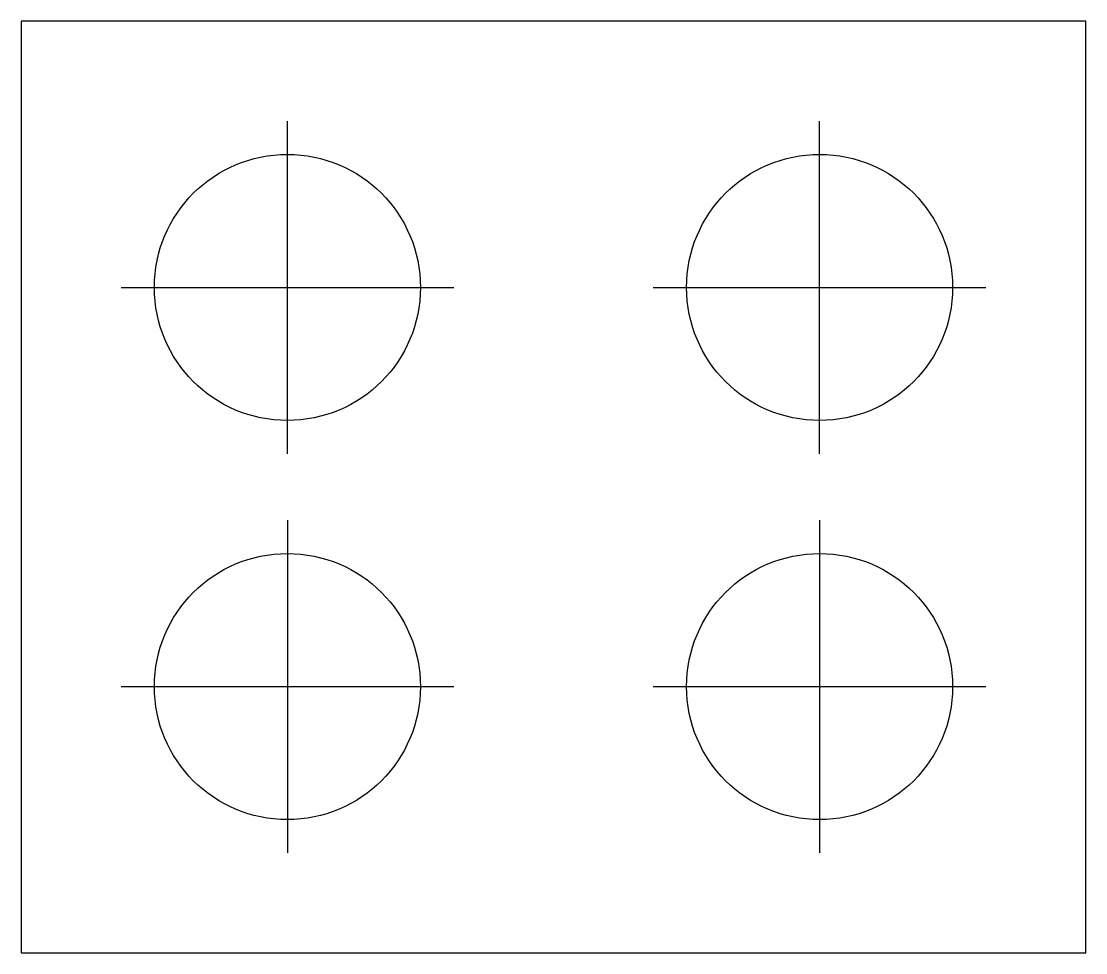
# Model space of a CAD drawing. Header units: inches. Extents: x 6.193 to 6.993, y 15.865 to 16.565.
import ezdxf

# ---------------------------------------------------------------- set-up
doc = ezdxf.new("R2010")
doc.units = ezdxf.units.IN
doc.header["$MEASUREMENT"] = 0

# ---------------------------------------------------------------- blocks, each defined once
blk = doc.blocks.new('ESTUF-00')
for p, q in [((-0.375, 0.375), (-0.375, -0.325)), ((0.425, 0.375), (-0.375, 0.375)), ((0.425, -0.325), (0.425, 0.375)), ((-0.175, 0.05), (-0.175, 0.3)), ((0.225, 0.05), (0.225, 0.3)), ((-0.3, 0.175), (-0.05, 0.175)), ((0.1, 0.175), (0.35, 0.175)), ((-0.175, 0), (-0.175, -0.25)), ((0.225, 0), (0.225, -0.25)), ((-0.3, -0.125), (-0.05, -0.125)), ((0.1, -0.125), (0.35, -0.125)), ((-0.375, -0.325), (0.425, -0.325))]:
    blk.add_line(p, q)
for centre in [(-0.175, 0.175), (0.225, 0.175), (-0.175, -0.125), (0.225, -0.125)]:
    blk.add_circle(centre, 0.1)

msp = doc.modelspace()

# ---------------------------------------------------------------- block references
msp.add_blockref('ESTUF-00', (6.56848, 16.18974))

doc.saveas('drawing.dxf')
